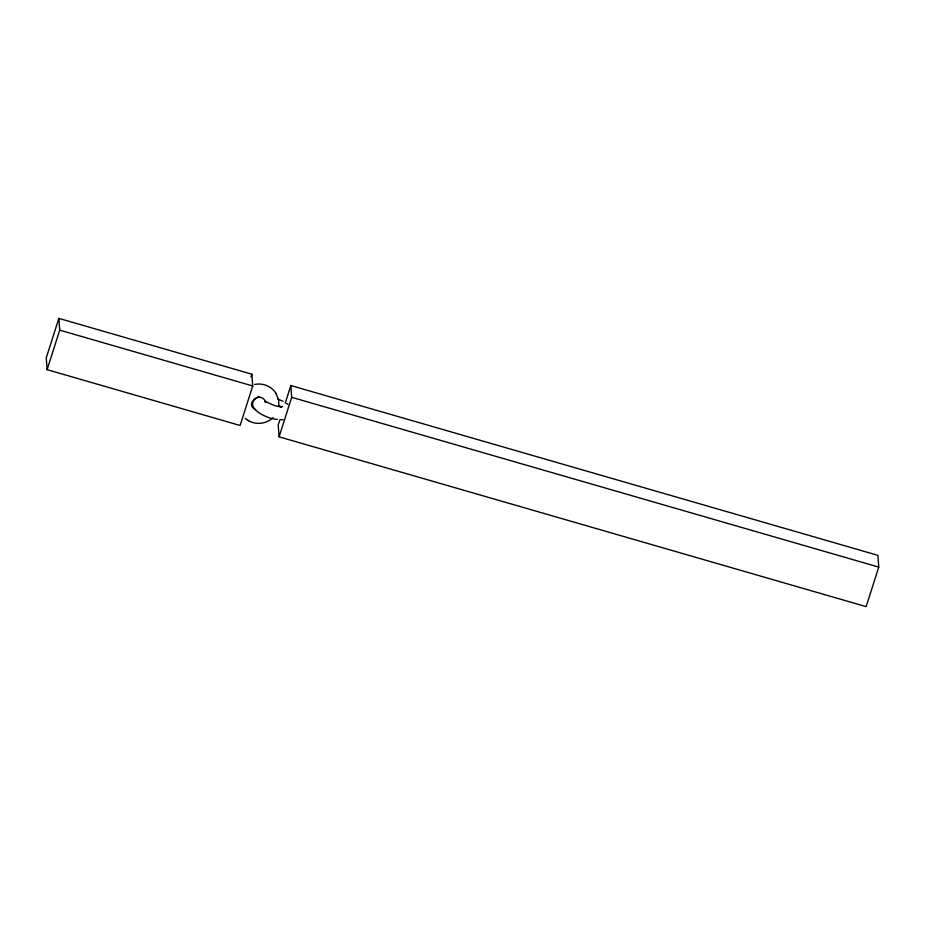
<?xml version="1.0" encoding="UTF-8"?>
<svg xmlns="http://www.w3.org/2000/svg" width="925" height="925" viewBox="0 0 925 925"><rect width="100%" height="100%" fill="white"/><g stroke="black" fill="none" stroke-linecap="round" stroke-linejoin="round"><path stroke-width="1.39" d="M278.83 406.052L278.633 399.97L275.951 393.264M58.853 318.373L46.25 357.894L47.117 369.665L240.118 425.488L252.722 385.968L251.854 374.197L58.853 318.373L59.72 330.144L47.117 369.665M250.987 376.926L251.854 374.197M279.963 419.603L278.228 425.061L279.096 436.831L866.147 606.627L878.75 567.106L877.883 555.335L290.832 385.54L285.189 403.254M279.096 436.831L291.699 397.311L290.832 385.54M273.048 417.557C266.735 423.881 256.167 425.199 248.478 420.632M280.842 407.301L282.553 406.538L280.078 406.514M258.965 396.363C240.303 406.283 267.348 419.372 277.407 419.383M254.791 384.442C262.816 382.73 271.719 386.361 276.032 393.391M283.05 419.684L280.923 419.719M279.986 406.503C275.014 407.37 261.37 398.374 265.602 402.502M59.72 330.144L252.722 385.968M291.699 397.311L878.75 567.106M277.731 398.999L283.119 401.334M255.647 409.578C243.934 404.445 260.526 389.887 265.614 401.878M245.206 418.297L247.703 420.17M247.611 420.112L248.571 420.69M286.646 403.427L287.895 404.364M280.472 406.549L279.616 406.457L280.472 406.549"/></g></svg>
